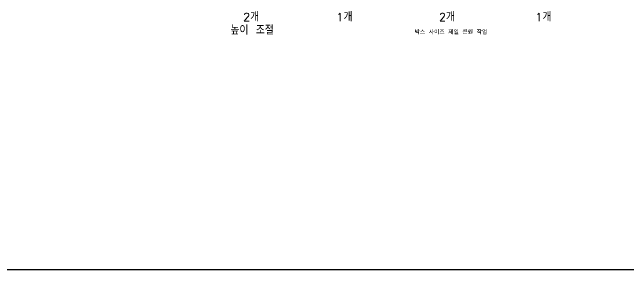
# Model space of a CAD drawing. Header units: millimetres. Extents: x 37110 to 56310, y -3510 to 5490.
# Drawn here: x 40839 to 42720, y 90 to 877 of the extents above; entities that cross this region are included whole.
import ezdxf

# ---------------------------------------------------------------- set-up
doc = ezdxf.new("R2010")
doc.units = ezdxf.units.MM
doc.styles.get("Standard").update_dxf_attribs({"font": 'txt.shx', "bigfont": 'whgtxt.shx'})

msp = doc.modelspace()

# ---------------------------------------------------------------- linework, layer by layer
at = {"color": 6}
msp.add_line((56310, 90), (37110, 90), dxfattribs=at)

# ---------------------------------------------------------------- texts
at = {"color": 1}
for s, height, p in [('2개', 25, (41543.009, 849.488)), ('1개', 25, (41828.047, 849.488)), ('2개', 25, (42140.984, 849.488)), ('1개', 25, (42435.375, 849.488)), ('박스 사이즈 제일 큰원 작업', 12.5, (42066.568, 809.744))]:
    msp.add_text(s, height=height, dxfattribs=at).set_placement(p)
at = {"color": 2}
msp.add_text('높이 조절', height=25, dxfattribs=at).set_placement((41504.169, 808.983))

doc.saveas('drawing.dxf')
